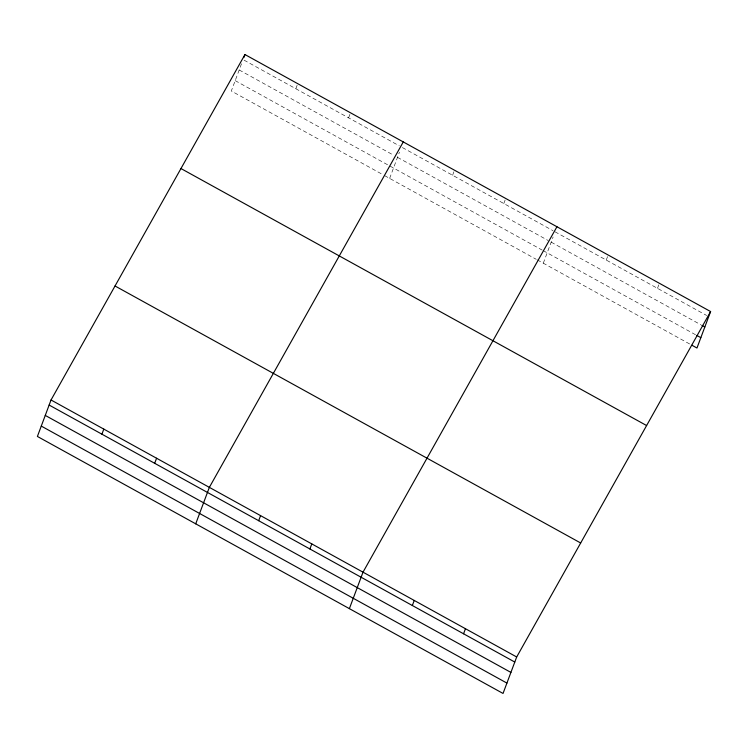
<?xml version="1.0" encoding="UTF-8"?>
<svg xmlns="http://www.w3.org/2000/svg" width="748" height="748" viewBox="0 0 748 748"><rect width="100%" height="100%" fill="white"/><g stroke="black" fill="none" stroke-linecap="round" stroke-linejoin="round"><path stroke-width="0.56" stroke-dasharray="3.74 2.81" d="M241.511 63.758L231.319 91.013L383.556 175.032M295.834 88.741L297.732 83.673M348.605 117.866L350.503 112.798M389.643 178.389L399.441 152.171M452.605 175.266L454.494 170.198M503.825 203.531L505.713 198.463M543.3 263.203L553.109 236.985M606.263 260.08L608.161 255.012M657.483 288.345L659.381 283.277M244.082 60.167L399.348 145.869M402.387 147.543L553.034 230.693M555.044 231.805L706.701 315.506M239.192 69.975L393.448 155.117M397.506 157.351L548.153 240.501M551.173 242.165L700.811 324.763M235.199 80.653L542.16 250.075M543.16 250.627L695.818 334.88M384.566 175.593L536.269 259.322M537.279 259.874L689.937 344.136"/><path stroke-width="1.12" d="M51.032 399.984L37.4 436.449L503.039 693.452L516.681 656.987L710.6 311.551L244.961 54.548L51.032 399.984L516.681 656.987M101.915 434.177L103.804 429.109M243.82 57.587L244.961 54.548M154.686 463.302L156.584 458.234M195.714 523.834L209.356 487.369L403.275 141.924M258.677 520.702L260.575 515.634M309.896 548.976L311.794 543.908M349.381 608.648L363.014 572.173L556.942 226.738M412.344 605.515L414.233 600.448M463.564 633.79L465.452 628.722M710.6 311.551L696.968 348.016L691.947 345.249M701.82 325.315L704.831 326.979M696.818 335.441L700.839 337.657M180.96 168.543L646.609 425.547M115.033 285.988L580.672 542.992M49.144 405.051L514.783 662.055M45.263 415.411L510.912 672.415M41.271 426.089L506.92 683.092"/></g></svg>
